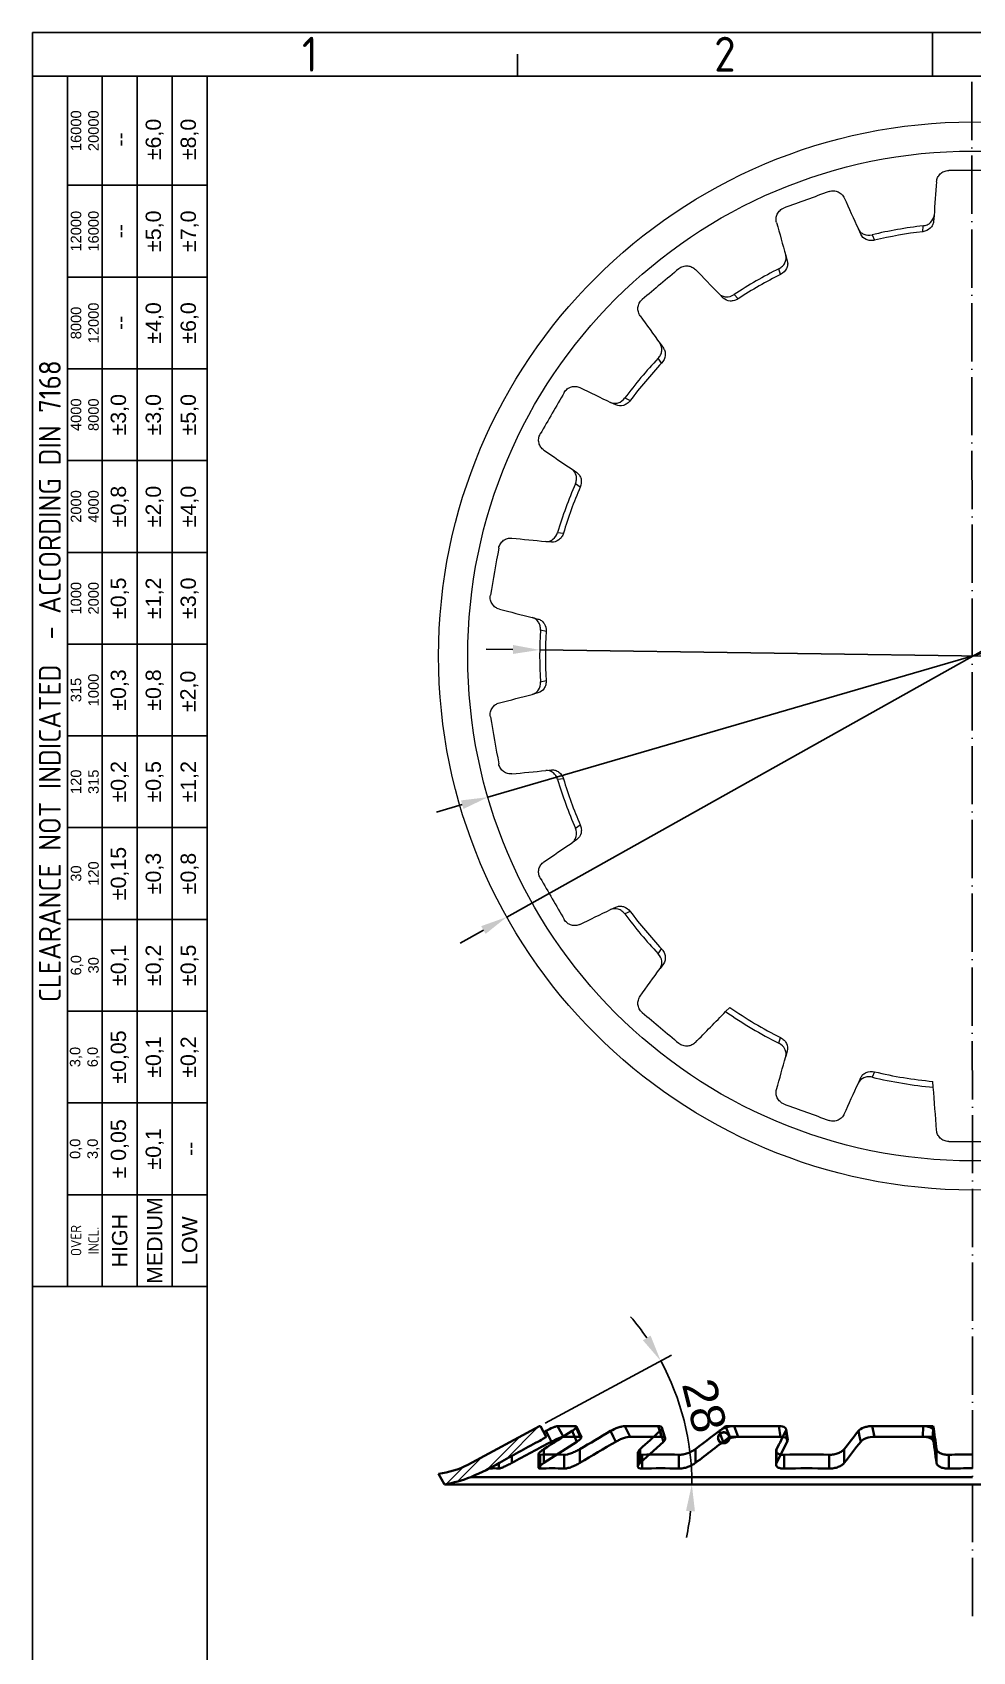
# Model space of a CAD drawing. Header units: millimetres. Extents: x 4510 to 4691, y 1198 to 1451.
# Drawn here: x 4510.4 to 4607.3, y 1284 to 1450.8 of the extents above; entities that cross this region are included whole.
import ezdxf
from ezdxf.enums import TextEntityAlignment as Align

# ---------------------------------------------------------------- set-up
doc = ezdxf.new("R2010")
doc.units = ezdxf.units.MM
doc.linetypes.add('ACAD_ISO04W100', pattern=[30, 24, -3, 0, -3])
for name, color, linetype, lineweight in [('AM_0', 7, 'Continuous', 40), ('AM_4', 1, 'ACAD_ISO04W100', 25), ('AM_5', 1, 'Continuous', 25)]:
    doc.layers.add(name, color=color, linetype=linetype, lineweight=lineweight)
doc.styles.add('ACISOTS', font='isocp.shx', dxfattribs={"height": 1})
doc.styles.get("Standard").update_dxf_attribs({"font": 'arial.ttf'})
doc.dimstyles.new('ISO-25', dxfattribs={"dimtxt": 3.5, "dimasz": 2.75, "dimexe": 1.25, "dimexo": 0.625, "dimtad": 1, "dimtxsty": 'Standard', "dimcen": 2.5, "dimadec": 0, "dimazin": 0, "dimtfac": 1, "dimtmove": 0, "dimatfit": 3, "dimfxl": 1, "dimarcsym": 0})

# ---------------------------------------------------------------- blocks, each defined once
blk = doc.blocks.new('*D31')
at = {"layer": 'AM_5', "color": 0, "lineweight": -2, "ltscale": 0.25, "transparency": 16777216}
for p, q in [((4671.2, 1422.39), (4657.66, 1414.8)), ((4559.29, 1359.7), (4655.26, 1413.46)), ((4556.89, 1358.36), (4554.49, 1357.01))]:
    blk.add_line(p, q, dxfattribs=at)
at = {"layer": 'AM_5', "color": 0, "ltscale": 0.25, "transparency": 16777216}
for points in [[(4657.43, 1415.2), (4657.88, 1414.4), (4655.26, 1413.46)], [(4556.66, 1358.76), (4557.11, 1357.96), (4559.29, 1359.7)]]:
    blk.add_solid(points, dxfattribs=at)
at = {"layer": 'Defpoints', "color": 0, "ltscale": 0.25, "transparency": 16777216}
for p in [(4655.26, 1413.46), (4559.29, 1359.7)]:
    blk.add_point(p, dxfattribs=at)
at = {"layer": 'AM_5', "color": 0, "ltscale": 0.25, "transparency": 16777216, "insert": (4664.4, 1421.46), "char_height": 3.5, "attachment_point": 5, "rotation": 29.2546}
blk.add_mtext('∅110', dxfattribs=at)
blk = doc.blocks.new('*D32')
at = {"layer": 'AM_5', "color": 0, "lineweight": -2, "ltscale": 0.25, "transparency": 16777216}
for p, q in [((4674.74, 1406.23), (4659.84, 1401.89)), ((4557.35, 1372.04), (4657.2, 1401.12)), ((4554.71, 1371.27), (4552.06, 1370.5))]:
    blk.add_line(p, q, dxfattribs=at)
at = {"layer": 'AM_5', "color": 0, "ltscale": 0.25, "transparency": 16777216}
for points in [[(4659.71, 1402.33), (4659.96, 1401.45), (4657.2, 1401.12)], [(4554.58, 1371.71), (4554.83, 1370.83), (4557.35, 1372.04)]]:
    blk.add_solid(points, dxfattribs=at)
at = {"layer": 'Defpoints', "color": 0, "ltscale": 0.25, "transparency": 16777216}
for p in [(4657.2, 1401.12), (4557.35, 1372.04)]:
    blk.add_point(p, dxfattribs=at)
at = {"layer": 'AM_5', "color": 0, "ltscale": 0.25, "transparency": 16777216, "insert": (4667.91, 1406.86), "char_height": 3.5, "attachment_point": 5, "rotation": 16.239}
blk.add_mtext('∅104', dxfattribs=at)
blk = doc.blocks.new('*D33')
at = {"layer": 'AM_5', "color": 0, "lineweight": -2, "ltscale": 0.25, "transparency": 16777216}
for p, q in [((4559.93, 1387.25), (4557.18, 1387.29)), ((4562.68, 1387.21), (4651.86, 1385.95)), ((4678.38, 1385.57), (4654.61, 1385.91))]:
    blk.add_line(p, q, dxfattribs=at)
at = {"layer": 'AM_5', "color": 0, "ltscale": 0.25, "transparency": 16777216}
for points in [[(4559.94, 1387.71), (4559.92, 1386.79), (4562.68, 1387.21)], [(4654.62, 1386.37), (4654.6, 1385.45), (4651.86, 1385.95)]]:
    blk.add_solid(points, dxfattribs=at)
at = {"layer": 'Defpoints', "color": 0, "ltscale": 0.25, "transparency": 16777216}
for p in [(4562.68, 1387.21), (4651.86, 1385.95)]:
    blk.add_point(p, dxfattribs=at)
at = {"layer": 'AM_5', "color": 0, "ltscale": 0.25, "transparency": 16777216, "insert": (4673.38, 1388.15), "char_height": 3.5, "attachment_point": 5, "rotation": 359.1879}
blk.add_mtext('%%c89', dxfattribs=at)
blk = doc.blocks.new('*D36')
at = {"layer": 'AM_5', "color": 0, "lineweight": -2, "ltscale": 0.25, "transparency": 16777216}
blk.add_line((4563.23, 1307.57), (4576.24, 1314.59), dxfattribs=at)
for start, end in [(34.2586, 40.1435), (360, 28.3737), (348.2302, 354.1151)]:
    blk.add_arc((4551.57, 1301.27), 26.79, start, end, dxfattribs=at)
at = {"layer": 'AM_5', "color": 0, "ltscale": 0.25, "transparency": 16777216}
for points in [[(4574.1, 1316.59), (4573.31, 1316.11), (4575.14, 1314)], [(4577.75, 1298.55), (4578.67, 1298.5), (4578.35, 1301.27)]]:
    blk.add_solid(points, dxfattribs=at)
at = {"layer": 'Defpoints', "color": 0, "ltscale": 0.25, "transparency": 16777216}
for p in [(4562.68, 1307.27), (4577.99, 1305.67), (4555.27, 1303.27), (4552.86, 1301.27), (4607.27, 1301.27)]:
    blk.add_point(p, dxfattribs=at)
at = {"layer": 'AM_5', "color": 0, "ltscale": 0.25, "transparency": 16777216, "insert": (4579.88, 1308.43), "char_height": 3.5, "attachment_point": 5, "rotation": 284.1868}
blk.add_mtext('28°', dxfattribs=at)

msp = doc.modelspace()

# ---------------------------------------------------------------- hatches: boundary and pattern name
at = {"layer": 'AM_5', "ltscale": 0.25}
h = msp.add_hatch(dxfattribs=at)
h.set_pattern_fill('ANSI32', color=256, scale=0.2)
edge = h.paths.add_edge_path()
edge.add_spline(control_points=[(4562.505, 1305.669), (4562.757, 1305.808), (4562.981, 1305.936), (4563.209, 1306.073), (4563.266, 1306.109), (4563.338, 1306.158), (4563.351, 1306.17), (4563.343, 1306.17)], knot_values=[0, 0, 0, 0, 0.5, 0.5, 0.75, 0.75, 1, 1, 1, 1], degree=3, periodic=0)
edge.add_line((4563.343, 1306.17), (4562.757, 1307.27))
edge.add_line((4562.757, 1307.27), (4562.677, 1307.27))
edge.add_line((4562.677, 1307.27), (4555.271, 1303.27))
edge.add_arc((4551.136, 1311.602), 9.301, 277.00904, 296.39527, ccw=False)
edge.add_line((4552.271, 1302.37), (4552.865, 1301.27))
edge.add_arc((4550.533, 1315.048), 13.974, 279.60663, 291.20296)
edge.add_spline(control_points=[(4555.587, 1302.02), (4556.761, 1302.506), (4557.642, 1302.992), (4558.524, 1303.478)], knot_values=[0.0057235, 0.0057235, 0.0057235, 0.0057235, 0.0088165, 0.0088165, 0.0088165, 0.0088165], degree=3, periodic=0)
edge.add_spline(control_points=[(4558.524, 1303.478), (4558.953, 1303.715), (4559.383, 1303.951), (4559.813, 1304.188)], knot_values=[0.0042149, 0.0042149, 0.0042149, 0.0042149, 0.0057235, 0.0057235, 0.0057235, 0.0057235], degree=3, periodic=0)
edge.add_spline(control_points=[(4559.813, 1304.188), (4560.71, 1304.682), (4561.607, 1305.176), (4562.505, 1305.669)], knot_values=[0.0010661, 0.0010661, 0.0010661, 0.0010661, 0.0042149, 0.0042149, 0.0042149, 0.0042149], degree=3, periodic=0)
edge = h.paths.add_edge_path()
edge.add_line((4651.86, 1307.27), (4651.78, 1307.27))
edge.add_line((4651.78, 1307.27), (4651.193, 1306.17))
edge.add_spline(control_points=[(4651.193, 1306.17), (4651.185, 1306.17), (4651.199, 1306.158), (4651.271, 1306.109), (4651.327, 1306.073), (4651.556, 1305.936), (4651.779, 1305.808), (4652.031, 1305.669)], knot_values=[0, 0, 0, 0, 0.25, 0.25, 0.5, 0.5, 1, 1, 1, 1], degree=3, periodic=0)
edge.add_spline(control_points=[(4652.031, 1305.669), (4652.929, 1305.176), (4653.826, 1304.682), (4654.724, 1304.188)], knot_values=[0.0010661, 0.0010661, 0.0010661, 0.0010661, 0.0042149, 0.0042149, 0.0042149, 0.0042149], degree=3, periodic=0)
edge.add_spline(control_points=[(4654.724, 1304.188), (4655.153, 1303.951), (4655.583, 1303.715), (4656.013, 1303.478)], knot_values=[0.0042149, 0.0042149, 0.0042149, 0.0042149, 0.0057235, 0.0057235, 0.0057235, 0.0057235], degree=3, periodic=0)
edge.add_spline(control_points=[(4656.013, 1303.478), (4656.894, 1302.992), (4657.775, 1302.506), (4658.95, 1302.02)], knot_values=[0.0057235, 0.0057235, 0.0057235, 0.0057235, 0.0088165, 0.0088165, 0.0088165, 0.0088165], degree=3, periodic=0)
edge.add_arc((4664.004, 1315.048), 13.974, 248.79704, 260.39337)
edge.add_line((4661.672, 1301.27), (4662.266, 1302.37))
edge.add_arc((4663.401, 1311.602), 9.301, 243.60473, 262.99096, ccw=False)
edge.add_line((4659.266, 1303.27), (4651.86, 1307.27))

# ---------------------------------------------------------------- linework, layer by layer
at = {"color": 135, "lineweight": 25}
for p, q in [((4510.431, 1197.901), (4510.431, 1450.801)), ((4510.431, 1450.801), (4691.331, 1450.801)), ((4603.131, 1446.301), (4603.131, 1450.801)), ((4560.381, 1446.301), (4560.381, 1448.551)), ((4514.031, 1321.651), (4514.031, 1446.301)), ((4517.631, 1446.301), (4517.631, 1321.651)), ((4521.231, 1446.301), (4521.231, 1321.651)), ((4524.831, 1321.651), (4524.831, 1446.301)), ((4528.431, 1435.051), (4514.031, 1435.051)), ((4528.431, 1425.601), (4514.031, 1425.601)), ((4528.431, 1416.151), (4514.031, 1416.151)), ((4528.431, 1406.701), (4514.031, 1406.701)), ((4528.431, 1397.251), (4514.031, 1397.251)), ((4528.431, 1387.801), (4514.031, 1387.801)), ((4528.431, 1378.351), (4514.031, 1378.351)), ((4528.431, 1368.901), (4514.031, 1368.901)), ((4528.431, 1359.451), (4514.031, 1359.451)), ((4528.431, 1350.001), (4514.031, 1350.001)), ((4528.431, 1340.551), (4514.031, 1340.551)), ((4528.431, 1331.101), (4514.031, 1331.101))]:
    msp.add_line(p, q, dxfattribs=at)
for p, q in [((4686.831, 1446.301), (4527.531, 1446.301)), ((4528.431, 1446.301), (4528.431, 1202.401))]:
    msp.add_line(p, q)
at = {"color": 7, "linetype": 'Continuous', "lineweight": 15}
for p, q in [((4602.125, 1430.278), (4602.168, 1430.881)), ((4603.293, 1431.93), (4603.247, 1431.327)), ((4595.747, 1430.005), (4595.498, 1430.556)), ((4596.913, 1429.955), (4597.16, 1429.403)), ((4588.022, 1427.834), (4588.185, 1427.252)), ((4587.49, 1425.883), (4587.324, 1426.465)), ((4581.59, 1423.445), (4581.168, 1423.877)), ((4582.703, 1423.797), (4583.124, 1423.362)), ((4575.073, 1418.763), (4575.426, 1418.272)), ((4575.241, 1416.748), (4574.886, 1417.237)), ((4570.531, 1412.438), (4569.986, 1412.7)), ((4571.456, 1413.15), (4572, 1412.885)), ((4566.008, 1405.81), (4566.507, 1405.469)), ((4566.854, 1403.973), (4566.354, 1404.312)), ((4564.529, 1399.298), (4565.13, 1399.236)), ((4563.902, 1398.313), (4563.301, 1398.373)), ((4561.919, 1390.538), (4562.505, 1390.388)), ((4563.343, 1389.101), (4562.757, 1389.248)), ((4562.757, 1383.912), (4563.343, 1384.059)), ((4562.505, 1382.773), (4561.919, 1382.623)), ((4563.301, 1374.788), (4563.902, 1374.848)), ((4565.13, 1373.925), (4564.529, 1373.863)), ((4566.354, 1368.848), (4566.854, 1369.187)), ((4566.507, 1367.691), (4566.008, 1367.35)), ((4569.986, 1360.461), (4570.531, 1360.722)), ((4572, 1360.275), (4571.456, 1360.011)), ((4574.886, 1355.923), (4575.241, 1356.413)), ((4575.426, 1354.889), (4575.073, 1354.397)), ((4581.827, 1349.958), (4582.248, 1350.389)), ((4587.324, 1346.696), (4587.49, 1347.277)), ((4588.185, 1345.908), (4588.022, 1345.326)), ((4595.498, 1342.605), (4595.747, 1343.156)), ((4597.16, 1343.758), (4596.913, 1343.206)), ((4603.222, 1342.171), (4603.176, 1342.771))]:
    msp.add_line(p, q, dxfattribs=at)
at = {"color": 135, "lineweight": 25}
msp.add_lwpolyline([(4528.431, 1446.301), (4528.431, 1321.651), (4510.431, 1321.651), (4510.431, 1446.301)], close=True, dxfattribs=at)
at = {"color": 7, "linetype": 'Continuous', "lineweight": 15}
for radius in [55, 52]:
    msp.add_circle((4607.271, 1386.58), radius, dxfattribs=at)
for radius, start, end in [(44.594, 96.57, 103.43), (44, 96.71549, 103.28451), (44.594, 116.57, 123.43), (44, 116.71549, 123.28451), (44.594, 136.57, 143.43), (44, 136.71549, 143.28451), (44.594, 156.57, 163.43), (44, 156.71549, 163.28451), (44.594, 176.57, 183.43), (44, 176.71549, 183.28451), (44.594, 196.57, 203.43), (44, 196.71549, 203.28451), (44.594, 216.57, 223.43), (44, 216.71549, 223.28451), (44.594, 235.20975, 243.43), (44, 235.33991, 243.28451), (44.594, 256.57, 264.79025), (44, 256.71549, 264.66009)]:
    msp.add_arc((4607.271, 1386.58), radius, start, end, dxfattribs=at)
for points, knots in [([(4603.558, 1435.425), (4603.569, 1435.571), (4603.605, 1435.713), (4603.73, 1435.986), (4603.816, 1436.111), (4604.039, 1436.331), (4604.172, 1436.421), (4604.474, 1436.547), (4604.637, 1436.58), (4604.804, 1436.58)], [0, 0, 0, 0, 0.25, 0.25, 0.5, 0.5, 0.75, 0.75, 1, 1, 1, 1]), ([(4592.487, 1434.408), (4592.566, 1434.437), (4592.645, 1434.457), (4592.807, 1434.482), (4592.89, 1434.486), (4593.133, 1434.475), (4593.291, 1434.436), (4593.574, 1434.307), (4593.7, 1434.218), (4593.909, 1434.006), (4593.993, 1433.883), (4594.054, 1433.749)], [0, 0, 0, 0, 0.125, 0.125, 0.25, 0.25, 0.5, 0.5, 0.75, 0.75, 1, 1, 1, 1]), ([(4587.076, 1431.209), (4587.036, 1431.351), (4587.022, 1431.496), (4587.046, 1431.796), (4587.084, 1431.943), (4587.218, 1432.225), (4587.312, 1432.355), (4587.553, 1432.577), (4587.695, 1432.664), (4587.852, 1432.721)], [0, 0, 0, 0, 0.25, 0.25, 0.5, 0.5, 0.75, 0.75, 1, 1, 1, 1]), ([(4603.247, 1431.327), (4603.237, 1431.197), (4603.202, 1431.072), (4603.082, 1430.832), (4603, 1430.723), (4602.694, 1430.438), (4602.419, 1430.313), (4602.125, 1430.278)], [0, 0, 0, 0, 0.25, 0.25, 0.5, 0.5, 1, 1, 1, 1]), ([(4602.168, 1430.881), (4602.315, 1430.898), (4602.456, 1430.937), (4602.721, 1431.056), (4602.84, 1431.135), (4603.148, 1431.421), (4603.273, 1431.67), (4603.293, 1431.93)], [0, 0, 0, 0, 0.25, 0.25, 0.5, 0.5, 1, 1, 1, 1]), ([(4595.498, 1430.556), (4595.552, 1430.437), (4595.628, 1430.33), (4595.823, 1430.146), (4595.938, 1430.072), (4596.324, 1429.909), (4596.626, 1429.886), (4596.913, 1429.955)], [0, 0, 0, 0, 0.25, 0.25, 0.5, 0.5, 1, 1, 1, 1]), ([(4597.16, 1429.403), (4597.016, 1429.369), (4596.871, 1429.357), (4596.582, 1429.379), (4596.443, 1429.413), (4596.057, 1429.576), (4595.855, 1429.767), (4595.747, 1430.005)], [0, 0, 0, 0, 0.25, 0.25, 0.5, 0.5, 1, 1, 1, 1]), ([(4587.324, 1426.465), (4587.456, 1426.531), (4587.575, 1426.615), (4587.784, 1426.818), (4587.869, 1426.932), (4588.06, 1427.306), (4588.093, 1427.583), (4588.022, 1427.834)], [0, 0, 0, 0, 0.25, 0.25, 0.5, 0.5, 1, 1, 1, 1]), ([(4577.021, 1426.468), (4577.084, 1426.521), (4577.152, 1426.568), (4577.296, 1426.646), (4577.373, 1426.679), (4577.605, 1426.752), (4577.767, 1426.769), (4578.076, 1426.744), (4578.226, 1426.703), (4578.495, 1426.576), (4578.616, 1426.489), (4578.718, 1426.384)], [0, 0, 0, 0, 0.125, 0.125, 0.25, 0.25, 0.5, 0.5, 0.75, 0.75, 1, 1, 1, 1]), ([(4588.185, 1427.252), (4588.221, 1427.127), (4588.23, 1426.997), (4588.2, 1426.731), (4588.16, 1426.601), (4587.97, 1426.227), (4587.754, 1426.016), (4587.49, 1425.883)], [0, 0, 0, 0, 0.25, 0.25, 0.5, 0.5, 1, 1, 1, 1]), ([(4573.03, 1421.611), (4572.944, 1421.73), (4572.881, 1421.862), (4572.801, 1422.152), (4572.786, 1422.303), (4572.816, 1422.614), (4572.86, 1422.768), (4573.01, 1423.059), (4573.114, 1423.19), (4573.242, 1423.297)], [0, 0, 0, 0, 0.25, 0.25, 0.5, 0.5, 0.75, 0.75, 1, 1, 1, 1]), ([(4581.168, 1423.877), (4581.259, 1423.784), (4581.367, 1423.71), (4581.613, 1423.603), (4581.746, 1423.573), (4582.165, 1423.552), (4582.456, 1423.634), (4582.703, 1423.797)], [0, 0, 0, 0, 0.25, 0.25, 0.5, 0.5, 1, 1, 1, 1]), ([(4583.124, 1423.362), (4583, 1423.281), (4582.868, 1423.221), (4582.588, 1423.142), (4582.447, 1423.126), (4582.028, 1423.148), (4581.772, 1423.258), (4581.59, 1423.445)], [0, 0, 0, 0, 0.25, 0.25, 0.5, 0.5, 1, 1, 1, 1]), ([(4574.886, 1417.237), (4574.988, 1417.345), (4575.071, 1417.465), (4575.197, 1417.727), (4575.238, 1417.863), (4575.29, 1418.28), (4575.225, 1418.551), (4575.073, 1418.763)], [0, 0, 0, 0, 0.25, 0.25, 0.5, 0.5, 1, 1, 1, 1]), ([(4575.426, 1418.272), (4575.502, 1418.166), (4575.555, 1418.047), (4575.618, 1417.787), (4575.625, 1417.651), (4575.574, 1417.235), (4575.443, 1416.963), (4575.241, 1416.748)], [0, 0, 0, 0, 0.25, 0.25, 0.5, 0.5, 1, 1, 1, 1]), ([(4565.203, 1413.716), (4565.244, 1413.788), (4565.292, 1413.855), (4565.4, 1413.978), (4565.461, 1414.035), (4565.655, 1414.183), (4565.801, 1414.254), (4566.1, 1414.337), (4566.255, 1414.35), (4566.551, 1414.322), (4566.694, 1414.281), (4566.826, 1414.218)], [0, 0, 0, 0, 0.125, 0.125, 0.25, 0.25, 0.5, 0.5, 0.75, 0.75, 1, 1, 1, 1]), ([(4569.986, 1412.7), (4570.103, 1412.644), (4570.23, 1412.611), (4570.498, 1412.595), (4570.633, 1412.612), (4571.034, 1412.735), (4571.28, 1412.912), (4571.456, 1413.15)], [0, 0, 0, 0, 0.25, 0.25, 0.5, 0.5, 1, 1, 1, 1]), ([(4572, 1412.885), (4571.911, 1412.767), (4571.808, 1412.665), (4571.572, 1412.495), (4571.444, 1412.432), (4571.043, 1412.309), (4570.766, 1412.326), (4570.531, 1412.438)], [0, 0, 0, 0, 0.25, 0.25, 0.5, 0.5, 1, 1, 1, 1]), ([(4563.114, 1407.787), (4562.992, 1407.87), (4562.888, 1407.972), (4562.713, 1408.217), (4562.648, 1408.354), (4562.57, 1408.657), (4562.558, 1408.817), (4562.6, 1409.142), (4562.653, 1409.3), (4562.736, 1409.444)], [0, 0, 0, 0, 0.25, 0.25, 0.5, 0.5, 0.75, 0.75, 1, 1, 1, 1]), ([(4566.354, 1404.312), (4566.412, 1404.448), (4566.449, 1404.589), (4566.479, 1404.878), (4566.47, 1405.021), (4566.376, 1405.43), (4566.223, 1405.663), (4566.008, 1405.81)], [0, 0, 0, 0, 0.25, 0.25, 0.5, 0.5, 1, 1, 1, 1]), ([(4566.507, 1405.469), (4566.615, 1405.396), (4566.706, 1405.302), (4566.853, 1405.079), (4566.907, 1404.953), (4567.001, 1404.545), (4566.971, 1404.245), (4566.854, 1403.973)], [0, 0, 0, 0, 0.25, 0.25, 0.5, 0.5, 1, 1, 1, 1]), ([(4563.301, 1398.373), (4563.431, 1398.36), (4563.561, 1398.373), (4563.818, 1398.449), (4563.939, 1398.511), (4564.274, 1398.764), (4564.444, 1399.015), (4564.529, 1399.298)], [0, 0, 0, 0, 0.25, 0.25, 0.5, 0.5, 1, 1, 1, 1]), ([(4565.13, 1399.236), (4565.088, 1399.094), (4565.025, 1398.963), (4564.861, 1398.723), (4564.763, 1398.62), (4564.428, 1398.367), (4564.162, 1398.287), (4563.902, 1398.313)], [0, 0, 0, 0, 0.25, 0.25, 0.5, 0.5, 1, 1, 1, 1]), ([(4558.459, 1397.692), (4558.473, 1397.774), (4558.495, 1397.853), (4558.555, 1398.005), (4558.593, 1398.079), (4558.724, 1398.284), (4558.837, 1398.402), (4559.09, 1398.582), (4559.23, 1398.647), (4559.519, 1398.722), (4559.667, 1398.733), (4559.813, 1398.718)], [0, 0, 0, 0, 0.125, 0.125, 0.25, 0.25, 0.5, 0.5, 0.75, 0.75, 1, 1, 1, 1]), ([(4558.524, 1391.406), (4558.381, 1391.442), (4558.248, 1391.502), (4558, 1391.673), (4557.892, 1391.779), (4557.715, 1392.037), (4557.649, 1392.183), (4557.578, 1392.503), (4557.573, 1392.669), (4557.602, 1392.834)], [0, 0, 0, 0, 0.25, 0.25, 0.5, 0.5, 0.75, 0.75, 1, 1, 1, 1]), ([(4562.757, 1389.248), (4562.765, 1389.396), (4562.752, 1389.541), (4562.68, 1389.823), (4562.624, 1389.954), (4562.396, 1390.306), (4562.172, 1390.473), (4561.919, 1390.538)], [0, 0, 0, 0, 0.25, 0.25, 0.5, 0.5, 1, 1, 1, 1]), ([(4562.505, 1390.388), (4562.631, 1390.356), (4562.749, 1390.299), (4562.964, 1390.14), (4563.057, 1390.04), (4563.285, 1389.689), (4563.36, 1389.396), (4563.343, 1389.101)], [0, 0, 0, 0, 0.25, 0.25, 0.5, 0.5, 1, 1, 1, 1]), ([(4563.343, 1384.059), (4563.351, 1383.912), (4563.338, 1383.767), (4563.266, 1383.486), (4563.209, 1383.355), (4562.981, 1383.003), (4562.757, 1382.837), (4562.505, 1382.773)], [0, 0, 0, 0, 0.25, 0.25, 0.5, 0.5, 1, 1, 1, 1]), ([(4561.919, 1382.623), (4562.046, 1382.655), (4562.164, 1382.712), (4562.379, 1382.872), (4562.472, 1382.972), (4562.7, 1383.324), (4562.774, 1383.617), (4562.757, 1383.912)], [0, 0, 0, 0, 0.25, 0.25, 0.5, 0.5, 1, 1, 1, 1]), ([(4557.602, 1380.327), (4557.588, 1380.409), (4557.582, 1380.491), (4557.585, 1380.654), (4557.596, 1380.737), (4557.649, 1380.975), (4557.715, 1381.123), (4557.89, 1381.379), (4558.001, 1381.488), (4558.246, 1381.657), (4558.382, 1381.719), (4558.524, 1381.755)], [0, 0, 0, 0, 0.125, 0.125, 0.25, 0.25, 0.5, 0.5, 0.75, 0.75, 1, 1, 1, 1]), ([(4559.813, 1374.442), (4559.667, 1374.428), (4559.521, 1374.439), (4559.23, 1374.514), (4559.092, 1374.577), (4558.837, 1374.759), (4558.726, 1374.874), (4558.549, 1375.149), (4558.488, 1375.304), (4558.459, 1375.469)], [0, 0, 0, 0, 0.25, 0.25, 0.5, 0.5, 0.75, 0.75, 1, 1, 1, 1]), ([(4564.529, 1373.863), (4564.486, 1374.004), (4564.424, 1374.136), (4564.26, 1374.377), (4564.163, 1374.48), (4563.828, 1374.734), (4563.561, 1374.814), (4563.301, 1374.788)], [0, 0, 0, 0, 0.25, 0.25, 0.5, 0.5, 1, 1, 1, 1]), ([(4563.902, 1374.848), (4564.032, 1374.86), (4564.162, 1374.848), (4564.419, 1374.771), (4564.54, 1374.709), (4564.875, 1374.457), (4565.045, 1374.208), (4565.13, 1373.925)], [0, 0, 0, 0, 0.25, 0.25, 0.5, 0.5, 1, 1, 1, 1]), ([(4566.854, 1369.187), (4566.913, 1369.052), (4566.949, 1368.911), (4566.978, 1368.622), (4566.969, 1368.48), (4566.875, 1368.071), (4566.722, 1367.838), (4566.507, 1367.691)], [0, 0, 0, 0, 0.25, 0.25, 0.5, 0.5, 1, 1, 1, 1]), ([(4566.008, 1367.35), (4566.116, 1367.424), (4566.207, 1367.518), (4566.355, 1367.741), (4566.408, 1367.867), (4566.502, 1368.276), (4566.471, 1368.577), (4566.354, 1368.848)], [0, 0, 0, 0, 0.25, 0.25, 0.5, 0.5, 1, 1, 1, 1]), ([(4562.736, 1363.716), (4562.695, 1363.788), (4562.661, 1363.863), (4562.608, 1364.018), (4562.59, 1364.1), (4562.558, 1364.341), (4562.57, 1364.503), (4562.647, 1364.804), (4562.714, 1364.944), (4562.886, 1365.187), (4562.993, 1365.291), (4563.114, 1365.373)], [0, 0, 0, 0, 0.125, 0.125, 0.25, 0.25, 0.5, 0.5, 0.75, 0.75, 1, 1, 1, 1]), ([(4570.531, 1360.722), (4570.648, 1360.779), (4570.774, 1360.811), (4571.042, 1360.827), (4571.177, 1360.81), (4571.578, 1360.688), (4571.823, 1360.512), (4572, 1360.275)], [0, 0, 0, 0, 0.25, 0.25, 0.5, 0.5, 1, 1, 1, 1]), ([(4566.826, 1358.943), (4566.694, 1358.879), (4566.553, 1358.839), (4566.254, 1358.811), (4566.103, 1358.823), (4565.801, 1358.906), (4565.657, 1358.976), (4565.397, 1359.175), (4565.286, 1359.3), (4565.203, 1359.444)], [0, 0, 0, 0, 0.25, 0.25, 0.5, 0.5, 0.75, 0.75, 1, 1, 1, 1]), ([(4571.456, 1360.011), (4571.368, 1360.13), (4571.264, 1360.232), (4571.028, 1360.402), (4570.901, 1360.466), (4570.499, 1360.59), (4570.221, 1360.574), (4569.986, 1360.461)], [0, 0, 0, 0, 0.25, 0.25, 0.5, 0.5, 1, 1, 1, 1]), ([(4575.073, 1354.397), (4575.149, 1354.503), (4575.203, 1354.623), (4575.265, 1354.883), (4575.272, 1355.02), (4575.221, 1355.436), (4575.089, 1355.709), (4574.886, 1355.923)], [0, 0, 0, 0, 0.25, 0.25, 0.5, 0.5, 1, 1, 1, 1]), ([(4575.241, 1356.413), (4575.342, 1356.306), (4575.424, 1356.186), (4575.55, 1355.924), (4575.591, 1355.787), (4575.642, 1355.371), (4575.578, 1355.1), (4575.426, 1354.889)], [0, 0, 0, 0, 0.25, 0.25, 0.5, 0.5, 1, 1, 1, 1]), ([(4573.242, 1349.863), (4573.178, 1349.917), (4573.121, 1349.976), (4573.019, 1350.104), (4572.973, 1350.174), (4572.861, 1350.389), (4572.816, 1350.546), (4572.786, 1350.855), (4572.801, 1351.009), (4572.88, 1351.296), (4572.945, 1351.431), (4573.03, 1351.55)], [0, 0, 0, 0, 0.125, 0.125, 0.25, 0.25, 0.5, 0.5, 0.75, 0.75, 1, 1, 1, 1]), ([(4578.718, 1346.777), (4578.615, 1346.672), (4578.497, 1346.586), (4578.226, 1346.457), (4578.079, 1346.417), (4577.767, 1346.392), (4577.608, 1346.408), (4577.295, 1346.506), (4577.149, 1346.585), (4577.021, 1346.693)], [0, 0, 0, 0, 0.25, 0.25, 0.5, 0.5, 0.75, 0.75, 1, 1, 1, 1]), ([(4588.022, 1345.326), (4588.057, 1345.452), (4588.067, 1345.582), (4588.037, 1345.848), (4587.996, 1345.979), (4587.805, 1346.353), (4587.589, 1346.564), (4587.324, 1346.696)], [0, 0, 0, 0, 0.25, 0.25, 0.5, 0.5, 1, 1, 1, 1]), ([(4587.49, 1347.277), (4587.622, 1347.211), (4587.741, 1347.127), (4587.948, 1346.923), (4588.033, 1346.809), (4588.223, 1346.436), (4588.256, 1346.159), (4588.185, 1345.908)], [0, 0, 0, 0, 0.25, 0.25, 0.5, 0.5, 1, 1, 1, 1]), ([(4596.913, 1343.206), (4596.77, 1343.24), (4596.624, 1343.252), (4596.334, 1343.231), (4596.196, 1343.198), (4595.809, 1343.034), (4595.606, 1342.843), (4595.498, 1342.605)], [0, 0, 0, 0, 0.25, 0.25, 0.5, 0.5, 1, 1, 1, 1]), ([(4595.747, 1343.156), (4595.801, 1343.275), (4595.877, 1343.381), (4596.072, 1343.565), (4596.186, 1343.639), (4596.572, 1343.803), (4596.873, 1343.826), (4597.16, 1343.758)], [0, 0, 0, 0, 0.25, 0.25, 0.5, 0.5, 1, 1, 1, 1]), ([(4587.852, 1340.439), (4587.774, 1340.468), (4587.7, 1340.503), (4587.56, 1340.589), (4587.493, 1340.639), (4587.314, 1340.803), (4587.219, 1340.935), (4587.085, 1341.215), (4587.046, 1341.365), (4587.022, 1341.662), (4587.037, 1341.81), (4587.076, 1341.951)], [0, 0, 0, 0, 0.125, 0.125, 0.25, 0.25, 0.5, 0.5, 0.75, 0.75, 1, 1, 1, 1]), ([(4594.054, 1339.412), (4593.993, 1339.278), (4593.911, 1339.157), (4593.7, 1338.943), (4593.576, 1338.855), (4593.292, 1338.725), (4593.137, 1338.686), (4592.809, 1338.671), (4592.644, 1338.695), (4592.487, 1338.752)], [0, 0, 0, 0, 0.25, 0.25, 0.5, 0.5, 0.75, 0.75, 1, 1, 1, 1]), ([(4604.804, 1336.58), (4604.721, 1336.58), (4604.639, 1336.589), (4604.479, 1336.621), (4604.399, 1336.645), (4604.175, 1336.739), (4604.039, 1336.83), (4603.818, 1337.047), (4603.73, 1337.175), (4603.606, 1337.445), (4603.569, 1337.59), (4603.558, 1337.736)], [0, 0, 0, 0, 0.125, 0.125, 0.25, 0.25, 0.5, 0.5, 0.75, 0.75, 1, 1, 1, 1])]:
    msp.add_open_spline(points, degree=3, knots=knots, dxfattribs=at)
for points in [[(4610.896, 1436.58), (4608.869, 1436.58), (4606.839, 1436.58), (4604.804, 1436.58)], [(4592.487, 1434.408), (4590.942, 1433.846), (4589.397, 1433.284), (4587.852, 1432.721)], [(4603.558, 1435.425), (4603.47, 1434.26), (4603.381, 1433.095), (4603.293, 1431.93)], [(4594.054, 1433.749), (4594.535, 1432.685), (4595.017, 1431.62), (4595.498, 1430.556)], [(4587.076, 1431.209), (4587.391, 1430.085), (4587.707, 1428.96), (4588.022, 1427.834)], [(4577.021, 1426.468), (4575.761, 1425.411), (4574.502, 1424.354), (4573.242, 1423.297)], [(4578.718, 1426.384), (4579.535, 1425.548), (4580.351, 1424.713), (4581.168, 1423.877)], [(4573.03, 1421.611), (4573.711, 1420.662), (4574.392, 1419.713), (4575.073, 1418.763)], [(4566.826, 1414.218), (4567.879, 1413.712), (4568.932, 1413.206), (4569.986, 1412.7)], [(4565.203, 1413.716), (4564.381, 1412.292), (4563.558, 1410.868), (4562.736, 1409.444)], [(4563.114, 1407.787), (4564.078, 1407.128), (4565.043, 1406.469), (4566.008, 1405.81)], [(4558.459, 1397.692), (4558.173, 1396.072), (4557.888, 1394.453), (4557.602, 1392.834)], [(4559.813, 1398.718), (4560.975, 1398.603), (4562.138, 1398.488), (4563.301, 1398.373)], [(4558.524, 1391.406), (4559.655, 1391.117), (4560.787, 1390.827), (4561.919, 1390.538)], [(4558.524, 1381.755), (4559.655, 1382.044), (4560.787, 1382.333), (4561.919, 1382.623)], [(4557.602, 1380.327), (4557.888, 1378.708), (4558.173, 1377.088), (4558.459, 1375.469)], [(4559.813, 1374.442), (4560.975, 1374.557), (4562.138, 1374.673), (4563.301, 1374.788)], [(4563.114, 1365.373), (4564.078, 1366.032), (4565.043, 1366.691), (4566.008, 1367.35)], [(4562.736, 1363.716), (4563.558, 1362.292), (4564.381, 1360.868), (4565.203, 1359.444)], [(4566.826, 1358.943), (4567.879, 1359.449), (4568.932, 1359.955), (4569.986, 1360.461)], [(4573.03, 1351.55), (4573.711, 1352.499), (4574.392, 1353.448), (4575.073, 1354.397)], [(4573.242, 1349.863), (4574.502, 1348.807), (4575.761, 1347.75), (4577.021, 1346.693)], [(4578.718, 1346.777), (4579.754, 1347.837), (4580.79, 1348.897), (4581.827, 1349.958)], [(4587.076, 1341.951), (4587.391, 1343.076), (4587.707, 1344.201), (4588.022, 1345.326)], [(4594.054, 1339.412), (4594.535, 1340.476), (4595.017, 1341.54), (4595.498, 1342.605)], [(4603.558, 1337.736), (4603.446, 1339.214), (4603.334, 1340.692), (4603.222, 1342.171)], [(4587.852, 1340.439), (4589.397, 1339.877), (4590.942, 1339.315), (4592.487, 1338.752)], [(4604.804, 1336.58), (4606.451, 1336.58), (4608.095, 1336.58), (4609.737, 1336.58)]]:
    msp.add_open_spline(points, degree=3, dxfattribs=at)
at = {"layer": 'AM_0'}
for p, q in [((4562.677, 1307.27), (4555.271, 1303.27)), ((4562.757, 1307.27), (4562.677, 1307.27)), ((4563.343, 1306.17), (4562.757, 1307.27)), ((4566.354, 1307.27), (4564.529, 1307.27)), ((4565.13, 1306.17), (4564.529, 1307.27)), ((4566.854, 1306.17), (4565.13, 1306.17)), ((4566.854, 1306.17), (4566.354, 1307.27)), ((4566.971, 1306.132), (4566.471, 1307.231)), ((4574.886, 1307.27), (4571.456, 1307.27)), ((4572, 1306.17), (4571.456, 1307.27)), ((4575.241, 1306.17), (4572, 1306.17)), ((4575.241, 1306.17), (4574.886, 1307.27)), ((4575.613, 1306.024), (4575.26, 1307.123)), ((4587.324, 1307.27), (4581.827, 1307.27)), ((4581.827, 1307.27), (4582.248, 1306.17)), ((4587.49, 1306.17), (4582.248, 1306.17)), ((4582.703, 1307.27), (4583.124, 1306.17)), ((4587.49, 1306.17), (4587.324, 1307.27)), ((4588.046, 1306.97), (4588.044, 1306.943)), ((4588.221, 1305.846), (4588.058, 1306.945)), ((4588.203, 1305.777), (4588.215, 1305.846)), ((4603.222, 1307.27), (4596.913, 1307.27)), ((4597.16, 1306.17), (4596.913, 1307.27)), ((4603.176, 1306.17), (4597.16, 1306.17)), ((4602.125, 1306.17), (4602.168, 1307.27)), ((4603.222, 1307.27), (4603.176, 1306.17)), ((4559.813, 1304.188), (4559.813, 1303.478)), ((4562.569, 1304.398), (4562.569, 1302.974)), ((4562.736, 1304.318), (4562.736, 1302.897)), ((4566.507, 1305.669), (4563.114, 1303.478)), ((4563.114, 1303.478), (4563.114, 1304.898)), ((4565.203, 1304.318), (4565.203, 1302.897)), ((4566.826, 1304.898), (4566.826, 1303.478)), ((4572.796, 1304.535), (4572.796, 1303.109)), ((4575.426, 1305.669), (4573.03, 1303.478)), ((4573.03, 1303.478), (4573.03, 1304.898)), ((4573.242, 1304.318), (4573.242, 1302.897)), ((4577.021, 1304.318), (4577.021, 1302.897)), ((4578.718, 1304.898), (4578.718, 1303.478)), ((4587.03, 1304.725), (4587.03, 1303.301)), ((4588.185, 1305.669), (4587.076, 1303.478)), ((4587.076, 1303.478), (4587.076, 1304.898)), ((4587.852, 1304.318), (4587.852, 1302.897)), ((4592.487, 1302.897), (4592.487, 1304.318)), ((4594.054, 1304.898), (4594.054, 1303.478)), ((4603.558, 1304.898), (4603.558, 1303.478)), ((4604.804, 1304.318), (4604.804, 1302.897)), ((4552.271, 1302.37), (4552.865, 1301.27)), ((4557.602, 1302.925), (4557.602, 1302.897)), ((4558.459, 1302.897), (4558.459, 1303.442)), ((4607.268, 1301.27), (4552.865, 1301.27)), ((4607.268, 1302.02), (4555.587, 1302.02)), ((4607.268, 1301.27), (4661.672, 1301.27))]:
    msp.add_line(p, q, dxfattribs=at)
at = {"layer": 'AM_0', "flags": 128}
for points in [[(4563.301, 1306.768), (4563.608, 1306.208), (4563.902, 1305.669)], [(4563.902, 1305.669), (4563.608, 1306.208), (4563.301, 1306.768)], [(4566.507, 1305.669), (4566.262, 1306.208), (4566.008, 1306.768)], [(4566.008, 1306.768), (4566.262, 1306.208), (4566.507, 1305.669)], [(4569.986, 1306.768), (4570.264, 1306.208), (4570.531, 1305.669)], [(4570.531, 1305.669), (4570.264, 1306.208), (4569.986, 1306.768)], [(4575.426, 1305.669), (4575.253, 1306.208), (4575.073, 1306.768)], [(4575.073, 1306.768), (4575.253, 1306.208), (4575.426, 1305.669)], [(4581.59, 1305.669), (4581.383, 1306.208), (4581.168, 1306.768)], [(4588.185, 1305.669), (4588.105, 1306.208), (4588.022, 1306.768)], [(4588.022, 1306.768), (4588.105, 1306.208), (4588.185, 1305.669)], [(4595.498, 1306.768), (4595.625, 1306.208), (4595.747, 1305.669)], [(4595.747, 1305.669), (4595.625, 1306.208), (4595.498, 1306.768)], [(4603.293, 1306.768), (4603.27, 1306.208), (4603.247, 1305.669)]]:
    msp.add_lwpolyline(points, dxfattribs=at)
at = {"layer": 'AM_0'}
for centre, radius, start, end in [((4551.136, 1311.602), 9.301, 277.00904, 296.39527), ((4550.533, 1315.048), 13.974, 279.60663, 291.20296)]:
    msp.add_arc(centre, radius, start, end, dxfattribs=at)
for points, knots in [([(4563.343, 1306.17), (4563.351, 1306.17), (4563.338, 1306.158), (4563.266, 1306.109), (4563.209, 1306.073), (4562.981, 1305.936), (4562.757, 1305.808), (4562.505, 1305.669)], [0, 0, 0, 0, 0.25, 0.25, 0.5, 0.5, 1, 1, 1, 1]), ([(4564.529, 1307.27), (4564.486, 1307.27), (4564.424, 1307.258), (4564.26, 1307.209), (4564.163, 1307.173), (4563.828, 1307.035), (4563.561, 1306.907), (4563.301, 1306.768)], [0, 0, 0, 0, 0.25, 0.25, 0.5, 0.5, 1, 1, 1, 1]), ([(4563.902, 1305.669), (4564.032, 1305.739), (4564.162, 1305.805), (4564.419, 1305.928), (4564.54, 1305.982), (4564.875, 1306.119), (4565.045, 1306.17), (4565.13, 1306.17)], [0, 0, 0, 0, 0.25, 0.25, 0.5, 0.5, 1, 1, 1, 1]), ([(4566.008, 1306.768), (4566.116, 1306.838), (4566.207, 1306.904), (4566.355, 1307.027), (4566.408, 1307.081), (4566.502, 1307.219), (4566.471, 1307.27), (4566.354, 1307.27)], [0, 0, 0, 0, 0.25, 0.25, 0.5, 0.5, 1, 1, 1, 1]), ([(4566.961, 1306.128), (4566.963, 1306.101), (4566.968, 1306.045), (4566.818, 1305.889), (4566.637, 1305.754), (4566.522, 1305.679), (4566.507, 1305.669)], [0, 0, 0, 0, 0.300539, 0.6273868, 0.9530773, 1, 1, 1, 1]), ([(4566.854, 1306.17), (4566.91, 1306.169), (4566.97, 1306.167), (4566.961, 1306.13), (4566.961, 1306.128)], [0, 0, 0, 0, 0.9236654, 1, 1, 1, 1]), ([(4571.456, 1307.27), (4571.368, 1307.27), (4571.264, 1307.258), (4571.028, 1307.209), (4570.901, 1307.173), (4570.499, 1307.035), (4570.221, 1306.907), (4569.986, 1306.768)], [0, 0, 0, 0, 0.25, 0.25, 0.5, 0.5, 1, 1, 1, 1]), ([(4570.531, 1305.669), (4570.648, 1305.739), (4570.774, 1305.805), (4571.042, 1305.928), (4571.177, 1305.982), (4571.578, 1306.119), (4571.823, 1306.17), (4572, 1306.17)], [0, 0, 0, 0, 0.25, 0.25, 0.5, 0.5, 1, 1, 1, 1]), ([(4575.073, 1306.768), (4575.149, 1306.838), (4575.203, 1306.904), (4575.265, 1307.027), (4575.272, 1307.081), (4575.221, 1307.219), (4575.089, 1307.27), (4574.886, 1307.27)], [0, 0, 0, 0, 0.25, 0.25, 0.5, 0.5, 1, 1, 1, 1]), ([(4575.241, 1306.17), (4575.326, 1306.163), (4575.497, 1306.147), (4575.609, 1306.083), (4575.604, 1306.026), (4575.603, 1306.021)], [0, 0, 0, 0, 0.4764684, 0.9529789, 1, 1, 1, 1]), ([(4575.603, 1306.021), (4575.609, 1305.978), (4575.62, 1305.887), (4575.516, 1305.754), (4575.436, 1305.679), (4575.426, 1305.669)], [0, 0, 0, 0, 0.4414708, 0.9296651, 1, 1, 1, 1]), ([(4581.168, 1306.768), (4581.259, 1306.838), (4581.367, 1306.904), (4581.613, 1307.027), (4581.746, 1307.081), (4582.165, 1307.219), (4582.456, 1307.27), (4582.703, 1307.27)], [0, 0, 0, 0, 0.25, 0.25, 0.5, 0.5, 1, 1, 1, 1]), ([(4583.124, 1306.17), (4583, 1306.17), (4582.868, 1306.158), (4582.588, 1306.109), (4582.447, 1306.073), (4582.028, 1305.936), (4581.772, 1305.808), (4581.59, 1305.669)], [0, 0, 0, 0, 0.25, 0.25, 0.5, 0.5, 1, 1, 1, 1]), ([(4588.022, 1306.768), (4588.057, 1306.838), (4588.067, 1306.904), (4588.037, 1307.027), (4587.996, 1307.081), (4587.805, 1307.219), (4587.589, 1307.27), (4587.324, 1307.27)], [0, 0, 0, 0, 0.25, 0.25, 0.5, 0.5, 1, 1, 1, 1]), ([(4587.49, 1306.17), (4587.612, 1306.164), (4587.855, 1306.15), (4588.097, 1306.043), (4588.218, 1305.935), (4588.209, 1305.858), (4588.208, 1305.845)], [0, 0, 0, 0, 0.3118191, 0.62366574, 0.93478543, 1, 1, 1, 1]), ([(4588.208, 1305.845), (4588.213, 1305.797), (4588.22, 1305.74), (4588.19, 1305.679), (4588.185, 1305.669)], [0, 0, 0, 0, 0.8457006, 1, 1, 1, 1]), ([(4596.913, 1307.27), (4596.77, 1307.27), (4596.624, 1307.258), (4596.334, 1307.209), (4596.196, 1307.173), (4595.809, 1307.035), (4595.606, 1306.907), (4595.498, 1306.768)], [0, 0, 0, 0, 0.25, 0.25, 0.5, 0.5, 1, 1, 1, 1]), ([(4595.747, 1305.669), (4595.801, 1305.739), (4595.877, 1305.805), (4596.072, 1305.928), (4596.186, 1305.982), (4596.572, 1306.119), (4596.873, 1306.17), (4597.16, 1306.17)], [0, 0, 0, 0, 0.25, 0.25, 0.5, 0.5, 1, 1, 1, 1]), ([(4603.247, 1305.669), (4603.237, 1305.739), (4603.202, 1305.805), (4603.082, 1305.928), (4603, 1305.982), (4602.694, 1306.119), (4602.419, 1306.17), (4602.125, 1306.17)], [0, 0, 0, 0, 0.25, 0.25, 0.5, 0.5, 1, 1, 1, 1]), ([(4602.168, 1307.27), (4602.315, 1307.27), (4602.456, 1307.258), (4602.721, 1307.209), (4602.84, 1307.173), (4603.148, 1307.035), (4603.273, 1306.907), (4603.293, 1306.768)], [0, 0, 0, 0, 0.25, 0.25, 0.5, 0.5, 1, 1, 1, 1]), ([(4562.505, 1305.669), (4561.177, 1304.94), (4559.85, 1304.209), (4558.524, 1303.478), (4557.642, 1302.992), (4556.761, 1302.506), (4555.587, 1302.02)], [0.0010660579, 0.0010660579, 0.0010660579, 0.0010660579, 0.0057234725, 0.0057234725, 0.0057234725, 0.00881649, 0.00881649, 0.00881649, 0.00881649]), ([(4562.736, 1304.318), (4562.695, 1304.315), (4562.661, 1304.318), (4562.608, 1304.33), (4562.59, 1304.341), (4562.558, 1304.384), (4562.57, 1304.429), (4562.647, 1304.538), (4562.714, 1304.603), (4562.886, 1304.744), (4562.993, 1304.82), (4563.114, 1304.898)], [0, 0, 0, 0, 0.125, 0.125, 0.25, 0.25, 0.5, 0.5, 0.75, 0.75, 1, 1, 1, 1]), ([(4566.826, 1304.898), (4566.694, 1304.82), (4566.553, 1304.745), (4566.254, 1304.603), (4566.103, 1304.539), (4565.801, 1304.429), (4565.657, 1304.385), (4565.397, 1304.326), (4565.286, 1304.313), (4565.203, 1304.318)], [0, 0, 0, 0, 0.25, 0.25, 0.5, 0.5, 0.75, 0.75, 1, 1, 1, 1]), ([(4573.242, 1304.318), (4573.178, 1304.315), (4573.121, 1304.318), (4573.019, 1304.33), (4572.973, 1304.341), (4572.861, 1304.384), (4572.816, 1304.429), (4572.786, 1304.538), (4572.801, 1304.603), (4572.88, 1304.744), (4572.945, 1304.82), (4573.03, 1304.898)], [0, 0, 0, 0, 0.125, 0.125, 0.25, 0.25, 0.5, 0.5, 0.75, 0.75, 1, 1, 1, 1]), ([(4578.718, 1304.898), (4578.615, 1304.82), (4578.497, 1304.745), (4578.226, 1304.603), (4578.079, 1304.539), (4577.767, 1304.429), (4577.608, 1304.385), (4577.295, 1304.326), (4577.149, 1304.313), (4577.021, 1304.318)], [0, 0, 0, 0, 0.25, 0.25, 0.5, 0.5, 0.75, 0.75, 1, 1, 1, 1]), ([(4587.852, 1304.318), (4587.774, 1304.315), (4587.7, 1304.318), (4587.56, 1304.33), (4587.493, 1304.341), (4587.314, 1304.384), (4587.219, 1304.429), (4587.085, 1304.538), (4587.046, 1304.603), (4587.022, 1304.744), (4587.037, 1304.82), (4587.076, 1304.898)], [0, 0, 0, 0, 0.125, 0.125, 0.25, 0.25, 0.5, 0.5, 0.75, 0.75, 1, 1, 1, 1]), ([(4594.054, 1304.898), (4593.993, 1304.82), (4593.911, 1304.745), (4593.7, 1304.603), (4593.576, 1304.539), (4593.292, 1304.429), (4593.137, 1304.385), (4592.809, 1304.326), (4592.644, 1304.313), (4592.487, 1304.318)], [0, 0, 0, 0, 0.25, 0.25, 0.5, 0.5, 0.75, 0.75, 1, 1, 1, 1]), ([(4604.804, 1304.318), (4604.721, 1304.315), (4604.639, 1304.318), (4604.479, 1304.33), (4604.399, 1304.341), (4604.175, 1304.384), (4604.039, 1304.429), (4603.818, 1304.538), (4603.73, 1304.603), (4603.606, 1304.744), (4603.569, 1304.82), (4603.558, 1304.898)], [0, 0, 0, 0, 0.125, 0.125, 0.25, 0.25, 0.5, 0.5, 0.75, 0.75, 1, 1, 1, 1]), ([(4558.524, 1303.478), (4558.381, 1303.399), (4558.248, 1303.324), (4558, 1303.182), (4557.892, 1303.118), (4557.715, 1303.008), (4557.649, 1302.964), (4557.578, 1302.906), (4557.573, 1302.892), (4557.602, 1302.897)], [0, 0, 0, 0, 0.25, 0.25, 0.5, 0.5, 0.75, 0.75, 1, 1, 1, 1]), ([(4558.459, 1302.897), (4558.473, 1302.895), (4558.495, 1302.897), (4558.555, 1302.909), (4558.593, 1302.92), (4558.724, 1302.963), (4558.837, 1303.008), (4559.09, 1303.117), (4559.23, 1303.182), (4559.519, 1303.323), (4559.667, 1303.399), (4559.813, 1303.478)], [0, 0, 0, 0, 0.125, 0.125, 0.25, 0.25, 0.5, 0.5, 0.75, 0.75, 1, 1, 1, 1]), ([(4563.114, 1303.478), (4562.992, 1303.399), (4562.888, 1303.324), (4562.713, 1303.182), (4562.648, 1303.118), (4562.57, 1303.008), (4562.558, 1302.964), (4562.6, 1302.906), (4562.653, 1302.892), (4562.736, 1302.897)], [0, 0, 0, 0, 0.25, 0.25, 0.5, 0.5, 0.75, 0.75, 1, 1, 1, 1]), ([(4565.203, 1302.897), (4565.244, 1302.895), (4565.292, 1302.897), (4565.4, 1302.909), (4565.461, 1302.92), (4565.655, 1302.963), (4565.801, 1303.008), (4566.1, 1303.117), (4566.255, 1303.182), (4566.551, 1303.323), (4566.694, 1303.399), (4566.826, 1303.478)], [0, 0, 0, 0, 0.125, 0.125, 0.25, 0.25, 0.5, 0.5, 0.75, 0.75, 1, 1, 1, 1]), ([(4573.03, 1303.478), (4572.944, 1303.399), (4572.881, 1303.324), (4572.801, 1303.182), (4572.786, 1303.118), (4572.816, 1303.008), (4572.86, 1302.964), (4573.01, 1302.906), (4573.114, 1302.892), (4573.242, 1302.897)], [0, 0, 0, 0, 0.25, 0.25, 0.5, 0.5, 0.75, 0.75, 1, 1, 1, 1]), ([(4577.021, 1302.897), (4577.084, 1302.895), (4577.152, 1302.897), (4577.296, 1302.909), (4577.373, 1302.92), (4577.605, 1302.963), (4577.767, 1303.008), (4578.076, 1303.117), (4578.226, 1303.182), (4578.495, 1303.323), (4578.616, 1303.399), (4578.718, 1303.478)], [0, 0, 0, 0, 0.125, 0.125, 0.25, 0.25, 0.5, 0.5, 0.75, 0.75, 1, 1, 1, 1]), ([(4587.076, 1303.478), (4587.036, 1303.399), (4587.022, 1303.324), (4587.046, 1303.182), (4587.084, 1303.118), (4587.218, 1303.008), (4587.312, 1302.964), (4587.553, 1302.906), (4587.695, 1302.892), (4587.852, 1302.897)], [0, 0, 0, 0, 0.25, 0.25, 0.5, 0.5, 0.75, 0.75, 1, 1, 1, 1]), ([(4592.487, 1302.897), (4592.566, 1302.895), (4592.645, 1302.897), (4592.807, 1302.909), (4592.89, 1302.92), (4593.133, 1302.963), (4593.291, 1303.008), (4593.574, 1303.117), (4593.7, 1303.182), (4593.909, 1303.323), (4593.993, 1303.399), (4594.054, 1303.478)], [0, 0, 0, 0, 0.125, 0.125, 0.25, 0.25, 0.5, 0.5, 0.75, 0.75, 1, 1, 1, 1]), ([(4603.558, 1303.478), (4603.569, 1303.399), (4603.605, 1303.324), (4603.73, 1303.182), (4603.816, 1303.118), (4604.039, 1303.008), (4604.172, 1302.964), (4604.474, 1302.906), (4604.637, 1302.892), (4604.804, 1302.897)], [0, 0, 0, 0, 0.25, 0.25, 0.5, 0.5, 0.75, 0.75, 1, 1, 1, 1])]:
    msp.add_open_spline(points, degree=3, knots=knots, dxfattribs=at)
for points in [[(4563.086, 1306.653), (4563.157, 1306.691), (4563.229, 1306.73), (4563.301, 1306.768)], [(4563.114, 1304.898), (4564.078, 1305.522), (4565.043, 1306.145), (4566.008, 1306.768)], [(4566.826, 1304.898), (4567.879, 1305.522), (4568.932, 1306.145), (4569.986, 1306.768)], [(4573.03, 1304.898), (4573.711, 1305.522), (4574.392, 1306.145), (4575.073, 1306.768)], [(4578.718, 1304.898), (4579.754, 1305.69), (4580.79, 1306.48), (4581.827, 1307.27)], [(4582.248, 1306.17), (4581.071, 1305.274), (4579.894, 1304.376), (4578.718, 1303.478)], [(4587.076, 1304.898), (4587.391, 1305.522), (4587.707, 1306.145), (4588.022, 1306.768)], [(4594.054, 1304.898), (4594.535, 1305.522), (4595.017, 1306.145), (4595.498, 1306.768)], [(4603.176, 1306.17), (4603.303, 1305.274), (4603.431, 1304.376), (4603.558, 1303.478)], [(4603.558, 1304.898), (4603.446, 1305.69), (4603.334, 1306.48), (4603.222, 1307.27)], [(4563.902, 1305.669), (4562.539, 1304.94), (4561.176, 1304.209), (4559.813, 1303.478)], [(4562.736, 1304.318), (4563.558, 1304.361), (4564.381, 1304.361), (4565.203, 1304.318)], [(4570.531, 1305.669), (4569.296, 1304.94), (4568.061, 1304.209), (4566.826, 1303.478)], [(4573.242, 1304.318), (4574.502, 1304.361), (4575.761, 1304.361), (4577.021, 1304.318)], [(4587.852, 1304.318), (4589.397, 1304.361), (4590.942, 1304.361), (4592.487, 1304.318)], [(4595.747, 1305.669), (4595.183, 1304.94), (4594.618, 1304.209), (4594.054, 1303.478)], [(4604.804, 1304.318), (4605.626, 1304.339), (4606.446, 1304.35), (4607.266, 1304.35)], [(4607.266, 1304.35), (4606.446, 1304.35), (4605.626, 1304.339), (4604.804, 1304.318)], [(4558.459, 1302.897), (4558.173, 1302.941), (4557.888, 1302.941), (4557.602, 1302.897)], [(4565.203, 1302.897), (4564.381, 1302.941), (4563.558, 1302.941), (4562.736, 1302.897)], [(4577.021, 1302.897), (4575.761, 1302.941), (4574.502, 1302.941), (4573.242, 1302.897)], [(4592.487, 1302.897), (4590.942, 1302.941), (4589.397, 1302.941), (4587.852, 1302.897)], [(4607.267, 1302.93), (4606.447, 1302.93), (4605.626, 1302.919), (4604.804, 1302.897)], [(4604.804, 1302.897), (4605.626, 1302.919), (4606.447, 1302.93), (4607.267, 1302.93)]]:
    msp.add_open_spline(points, degree=3, dxfattribs=at)
at = {"layer": 'AM_4', "ltscale": 0.25}
msp.add_line((4607.271, 1287.707), (4607.181, 1446.301), dxfattribs=at)

# ---------------------------------------------------------------- texts
at = {"color": 135, "lineweight": 25, "style": 'ACISOTS'}
for s, p in [('1', (4539.006, 1448.551)), ('2', (4581.756, 1448.551))]:
    msp.add_text(s, height=3.6, dxfattribs=at).set_placement(p, align=Align.MIDDLE)
at = {"color": 135, "lineweight": 25, "attachment_point": 5, "rotation": 90}
for s, insert, char_height, width in [('16000\\P20000', (4515.831, 1440.676), 1.08, 11.25), ('±6,0', (4523.031, 1439.776), 1.575, 9.45), ('±8,0', (4526.631, 1439.776), 1.575, 9.45), ('--', (4519.431, 1439.776), 1.575, 9.45), ('12000\\P16000', (4515.831, 1430.326), 1.08, 9.45), ('--', (4519.431, 1430.326), 1.575, 9.45), ('±5,0', (4523.031, 1430.326), 1.575, 9.45), ('±7,0', (4526.631, 1430.326), 1.575, 9.45), ('8000\\P12000', (4515.831, 1420.876), 1.08, 9.45), ('±4,0', (4523.031, 1420.876), 1.575, 9.45), ('±6,0', (4526.631, 1420.876), 1.575, 9.45), ('--', (4519.431, 1420.876), 1.575, 9.45), ('{\\Fisocp.shx|c0;CLEARANCE NOT INDICATED  - ACCORDING DIN 7168}', (4512.231, 1383.976), 2.25, 124.65), ('4000\\P8000', (4515.831, 1411.426), 1.08, 9.45), ('±3,0', (4519.431, 1411.426), 1.575, 9.45), ('±3,0', (4523.031, 1411.426), 1.575, 9.45), ('±5,0', (4526.631, 1411.426), 1.575, 9.45), ('2000\\P4000', (4515.831, 1401.976), 1.08, 9.45), ('±0,8', (4519.431, 1401.976), 1.575, 9.45), ('±2,0', (4523.031, 1401.976), 1.575, 9.45), ('±4,0', (4526.631, 1401.976), 1.575, 9.45), ('1000\\P2000', (4515.831, 1392.526), 1.08, 9.45), ('±0,5', (4519.431, 1392.526), 1.575, 9.45), ('±1,2', (4523.031, 1392.526), 1.575, 9.45), ('±3,0', (4526.631, 1392.526), 1.575, 9.45), ('315\\P1000', (4515.831, 1383.076), 1.08, 9.45), ('±0,3', (4519.431, 1383.076), 1.575, 9.45), ('±0,8', (4523.031, 1383.076), 1.575, 9.45), ('±2,0', (4526.601, 1382.935), 1.575, 9.45), ('120\\P315', (4515.831, 1373.626), 1.08, 9.45), ('±0,2', (4519.431, 1373.626), 1.575, 9.45), ('±0,5', (4523.031, 1373.626), 1.575, 9.45), ('±1,2', (4526.631, 1373.626), 1.575, 9.45), ('±0,15', (4519.431, 1364.176), 1.575, 9.45), ('±0,3', (4523.031, 1364.176), 1.575, 9.45), ('±0,8', (4526.631, 1364.176), 1.575, 9.45), ('30\\P120', (4515.831, 1364.176), 1.08, 9.45), ('6,0\\P30', (4515.831, 1354.726), 1.08, 9.45), ('±0,1', (4519.431, 1354.726), 1.575, 9.45), ('±0,2', (4523.031, 1354.726), 1.575, 9.45), ('±0,5', (4526.631, 1354.726), 1.575, 9.45), ('±0,05', (4519.431, 1345.276), 1.575, 9.45), ('3,0\\P6,0', (4515.831, 1345.276), 1.08, 9.45), ('±0,1', (4523.031, 1345.276), 1.575, 9.45), ('±0,2', (4526.631, 1345.276), 1.575, 9.45), ('± 0,05', (4519.431, 1335.826), 1.575, 9.45), ('\\pt4.79529;±0,1', (4523.031, 1335.826), 1.575, 9.45), ('0,0\\P3,0', (4515.831, 1335.826), 1.08, 9.45), ('--', (4526.631, 1335.826), 1.575, 9.45), ('MEDIUM', (4523.031, 1326.376), 1.575, 9.45), ('{\\Fisocp.shx|c0;OVER\\PINCL.}', (4515.831, 1326.376), 1.08, 9.45), ('HIGH', (4519.431, 1326.376), 1.575, 9.45), ('LOW', (4526.631, 1326.376), 1.575, 9.45)]:
    msp.add_mtext(s, dxfattribs=dict(at, insert=insert, char_height=char_height, width=width))

# ---------------------------------------------------------------- dimensions: what is measured, and where the dimension line sits
at = {"layer": 'AM_5', "ltscale": 0.25}
for p1, p2, picture, middle in [((4559.286, 1359.702), (4655.256, 1413.458), '*D31', (4664.402, 1421.458)), ((4557.345, 1372.039), (4657.196, 1401.122), '*D32', (4667.908, 1406.856))]:
    dim = msp.add_diameter_dim_2p(p1=p1, p2=p2, dimstyle='ISO-25', dxfattribs=at)
    dim.commit()
    dim.dimension.update_dxf_attribs({"geometry": picture, "text_midpoint": middle})
dim = msp.add_diameter_dim_2p(p1=(4562.681, 1387.212), p2=(4651.86, 1385.948), text='%%c89', dimstyle='ISO-25', dxfattribs=at)
dim.commit()
dim.dimension.update_dxf_attribs({"geometry": '*D33', "text_midpoint": (4673.34, 1385.644), "dimtype": 163})
dim = msp.add_angular_dim_2l(base=(4577.99, 1305.672), line1=((4607.268, 1301.27), (4552.865, 1301.27)), line2=((4562.677, 1307.27), (4555.271, 1303.27)), dimstyle='ISO-25', dxfattribs=at)
dim.commit()
dim.dimension.update_dxf_attribs({"geometry": '*D36', "text_midpoint": (4579.875, 1308.426)})

doc.saveas('drawing.dxf')
